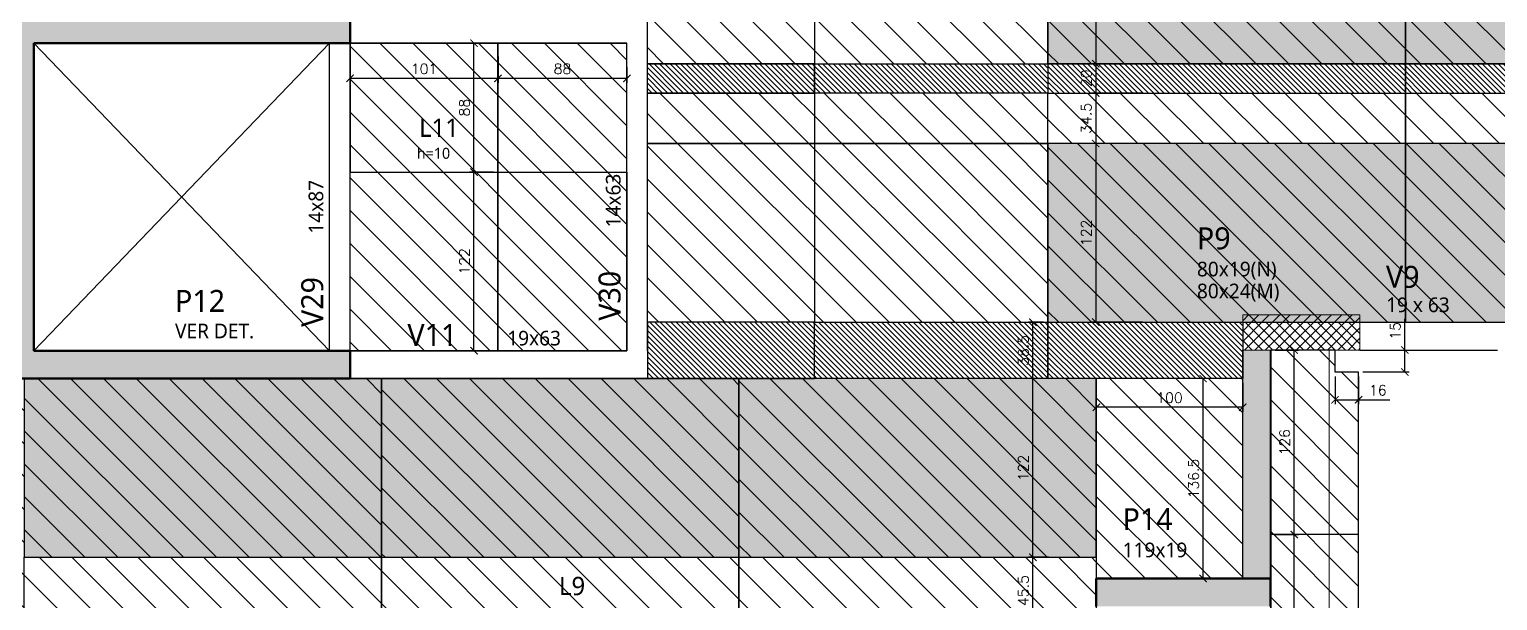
# Model space of a CAD drawing. Extents: x -32107 to -10774, y -8834 to 6017.
# Drawn here: x -29255 to -28253, y -6773 to -6383 of the extents above; entities that cross this region are included whole.
import ezdxf

# ---------------------------------------------------------------- set-up
doc = ezdxf.new("R2010")
doc.units = 0
doc.header["$PDMODE"] = 2
doc.header["$PDSIZE"] = 10
doc.layers.get('0').update_dxf_attribs({"lineweight": 13})
doc.layers.get('Defpoints').update_dxf_attribs({"lineweight": 13})
doc.layers.add('A-DETL', color=7, linetype='Continuous', lineweight=18, true_color=0x00a600)
for name, color, linetype, lineweight in [('A-DETL-GENF', 7, 'Continuous', 18), ('A-FLOR', 7, 'Continuous', 18), ('A-FLOR-IDEN', 7, 'Continuous', 9), ('A-GENM', 7, 'Continuous', 18), ('S-BEAM', 7, 'Continuous', 18), ('S-BEAM-IDEN', 7, 'Continuous', 9), ('S-COLS', 7, 'Continuous', 18), ('S-COLS-IDEN', 7, 'Continuous', 9)]:
    doc.layers.add(name, color=color, linetype=linetype, lineweight=lineweight)
for name, color, linetype in [('Cota', 4, 'Continuous'), ('Faixa Reesc', 8, 'Continuous'), ('Hachura 122x244', 253, 'Continuous'), ('Painéis', 200, 'Continuous'), ('Reaproveitamento', 251, 'Continuous')]:
    doc.layers.add(name, color=color, linetype=linetype)
doc.styles.add('Gadugi', font='gadugi.ttf', dxfattribs={"height": 15})
doc.styles.add('Gadugi_1', font='gadugi.ttf', dxfattribs={"height": 10})
doc.styles.add('Gadugi_2', font='gadugi.ttf', dxfattribs={"height": 0.2})
doc.styles.add('Gadugi_3', font='gadugi.ttf', dxfattribs={"height": 7.5})
doc.styles.add('Gadugi_4', font='gadugi.ttf', dxfattribs={"height": 7.5})
doc.styles.add('ROMANS', font='romans.shx')
doc.dimstyles.new('Cota Paínel', dxfattribs={"dimtxt": 7, "dimasz": 5, "dimexe": 3, "dimexo": 3, "dimgap": 3, "dimtad": 1, "dimdec": 1, "dimzin": 12, "dimdsep": 46, "dimtxsty": 'ROMANS', "dimblk": 'ARCHTICK', "dimcen": 0, "dimclrd": 4, "dimclre": 4, "dimclrt": 1, "dimadec": 1, "dimazin": 3, "dimtfac": 1, "dimtdec": 1, "dimtmove": 0, "dimatfit": 3, "dimldrblk": 'OBLIQUE', "dimfxl": 0, "dimtolj": 1, "dimtzin": 12, "dimarcsym": 0})
pattern_1 = [(135, (47.011, -948.851), (-11.22532, -11.22532), [])]
pattern_2 = [(135, (-273.1495, -10304.4804), (-1.79605122, -1.79605122), [])]
pattern_3 = [(135, (-273.15, -10304.48), (-11.22532, -11.22532), [])]
pattern_4 = [(135, (47.0113, -948.8514), (-1.79605122, -1.79605122), [])]
pattern_5 = [(135, (-273.15, -10480.98), (-11.22532, -11.22532), [])]

# ---------------------------------------------------------------- blocks, each defined once
blk = doc.blocks.new('PED_TAG_PILAR_R03 - PILAR VER DET_-2523782-PL K 100 - FORMA DO 6º PAVIMENTO')
at = {"layer": 'S-COLS-IDEN', "insert": (0.115, -0.625), "char_height": 0.2, "width": 1.37089, "attachment_point": 1, "style": 'Gadugi_2'}
blk.add_mtext('VER DET.', dxfattribs=at)
blk = doc.blocks.new('_ArchTick')
at = {"color": 0, "linetype": 'ByBlock', "const_width": 0.15}
blk.add_lwpolyline([(-0.5, -0.5), (0.5, 0.5)], dxfattribs=at)
blk = doc.blocks.new('*D158')
at = {"layer": 'Cota', "color": 4, "lineweight": -2, "transparency": 16777216}
for p, q in [((-28404.7, -6728.1), (-28388.6, -6728.1)), ((-28391.6, -6972.1), (-28391.6, -6728.1)), ((-28404.7, -6972.1), (-28388.6, -6972.1))]:
    blk.add_line(p, q, dxfattribs=at)
at = {"layer": 'Defpoints', "color": 0, "transparency": 16777216}
for p in [(-28407.7, -6728.1), (-28391.6, -6728.1), (-28407.7, -6972.1)]:
    blk.add_point(p, dxfattribs=at)
at = {"layer": 'Cota', "color": 4, "lineweight": -2, "transparency": 16777216, "xscale": 5, "yscale": 5, "zscale": 5}
for p, rotation in [((-28391.6, -6728.1), 90), ((-28391.6, -6972.1), 270)]:
    blk.add_blockref('_ArchTick', p, dxfattribs=dict(at, rotation=rotation))
at = {"layer": 'Cota', "color": 1, "transparency": 16777216, "insert": (-28398.1, -6850.1), "char_height": 7, "attachment_point": 5, "rotation": 90, "style": 'ROMANS'}
blk.add_mtext('\\A1;244', dxfattribs=at)
blk = doc.blocks.new('_OBLIQUE')
at = {"color": 0, "linetype": 'ByBlock', "lineweight": -2}
for p, q in [((0, 0), (-1, 0)), ((-0.5, -0.5), (0.5, 0.5))]:
    blk.add_line(p, q, dxfattribs=at)
blk = doc.blocks.new('*D159')
at = {"layer": 'Cota', "color": 4, "lineweight": -2, "transparency": 16777216}
for p, q in [((-28404.7, -6602.1), (-28388.6, -6602.1)), ((-28391.6, -6728.1), (-28391.6, -6602.1)), ((-28404.7, -6728.1), (-28388.6, -6728.1))]:
    blk.add_line(p, q, dxfattribs=at)
at = {"layer": 'Defpoints', "color": 0, "transparency": 16777216}
for p in [(-28407.7, -6602.1), (-28391.6, -6602.1), (-28407.7, -6728.1)]:
    blk.add_point(p, dxfattribs=at)
at = {"layer": 'Cota', "color": 4, "lineweight": -2, "transparency": 16777216, "xscale": 5, "yscale": 5, "zscale": 5}
for p, rotation in [((-28391.6, -6602.1), 90), ((-28391.6, -6728.1), 270)]:
    blk.add_blockref('_ArchTick', p, dxfattribs=dict(at, rotation=rotation))
at = {"layer": 'Cota', "color": 1, "transparency": 16777216, "insert": (-28398.1, -6665.1), "char_height": 7, "attachment_point": 5, "rotation": 90, "style": 'ROMANS'}
blk.add_mtext('\\A1;126', dxfattribs=at)
blk = doc.blocks.new('*D161')
at = {"layer": 'Cota', "color": 4, "lineweight": -2, "transparency": 16777216}
for p, q in [((-28316.1, -6602.1), (-28316.1, -6580.8)), ((-28344.7, -6602.1), (-28313.1, -6602.1)), ((-28316.1, -6617.1), (-28316.1, -6602.1)), ((-28344.7, -6617.1), (-28313.1, -6617.1))]:
    blk.add_line(p, q, dxfattribs=at)
at = {"layer": 'Defpoints', "color": 0, "transparency": 16777216}
for p in [(-28347.7, -6602.1), (-28316.1, -6602.1), (-28347.7, -6617.1)]:
    blk.add_point(p, dxfattribs=at)
at = {"layer": 'Cota', "color": 4, "lineweight": -2, "transparency": 16777216, "xscale": 5, "yscale": 5, "zscale": 5}
for p, rotation in [((-28316.1, -6602.1), 90), ((-28316.1, -6617.1), 270)]:
    blk.add_blockref('_ArchTick', p, dxfattribs=dict(at, rotation=rotation))
at = {"layer": 'Cota', "color": 1, "transparency": 16777216, "insert": (-28322.6, -6589), "char_height": 7, "attachment_point": 5, "rotation": 90, "style": 'ROMANS'}
blk.add_mtext('\\A1;15', dxfattribs=at)
blk = doc.blocks.new('*D162')
at = {"layer": 'Cota', "color": 4, "lineweight": -2, "transparency": 16777216}
for p, q in [((-28363.7, -6620.1), (-28363.7, -6639.1)), ((-28347.7, -6620.1), (-28347.7, -6639.1)), ((-28363.7, -6636.1), (-28347.7, -6636.1)), ((-28347.7, -6636.1), (-28326.3, -6636.1))]:
    blk.add_line(p, q, dxfattribs=at)
at = {"layer": 'Defpoints', "color": 0, "transparency": 16777216}
for p in [(-28363.7, -6617.1), (-28347.7, -6617.1), (-28347.7, -6636.1)]:
    blk.add_point(p, dxfattribs=at)
at = {"layer": 'Cota', "color": 4, "lineweight": -2, "transparency": 16777216, "xscale": 5, "yscale": 5, "zscale": 5, "rotation": 180}
blk.add_blockref('_ArchTick', (-28363.7, -6636.1), dxfattribs=at)
at = {"layer": 'Cota', "color": 4, "lineweight": -2, "transparency": 16777216, "xscale": 5, "yscale": 5, "zscale": 5}
blk.add_blockref('_ArchTick', (-28347.7, -6636.1), dxfattribs=at)
at = {"layer": 'Cota', "color": 1, "transparency": 16777216, "insert": (-28334.5, -6629.6), "char_height": 7, "attachment_point": 5, "style": 'ROMANS'}
blk.add_mtext('\\A1;16', dxfattribs=at)
blk = doc.blocks.new('*D192')
at = {"layer": 'Cota', "color": 4, "lineweight": -2, "transparency": 16777216}
for p, q in [((-28935.2, -6408.9), (-28935.2, -6419.6)), ((-28847.2, -6408.9), (-28847.2, -6419.6)), ((-28847.2, -6416.6), (-28935.2, -6416.6))]:
    blk.add_line(p, q, dxfattribs=at)
at = {"layer": 'Defpoints', "color": 0, "transparency": 16777216}
for p in [(-28935.2, -6405.9), (-28847.2, -6405.9), (-28935.2, -6416.6)]:
    blk.add_point(p, dxfattribs=at)
at = {"layer": 'Cota', "color": 4, "lineweight": -2, "transparency": 16777216, "xscale": 5, "yscale": 5, "zscale": 5, "rotation": 180}
blk.add_blockref('_ArchTick', (-28935.2, -6416.6), dxfattribs=at)
at = {"layer": 'Cota', "color": 4, "lineweight": -2, "transparency": 16777216, "xscale": 5, "yscale": 5, "zscale": 5}
blk.add_blockref('_ArchTick', (-28847.2, -6416.6), dxfattribs=at)
at = {"layer": 'Cota', "color": 1, "transparency": 16777216, "insert": (-28891.2, -6410.1), "char_height": 7, "attachment_point": 5, "style": 'ROMANS'}
blk.add_mtext('\\A1;88', dxfattribs=at)
blk = doc.blocks.new('*D193')
at = {"layer": 'Cota', "color": 4, "lineweight": -2, "transparency": 16777216}
for p, q in [((-29036.2, -6401.6), (-29036.2, -6419.6)), ((-28935.2, -6401.6), (-28935.2, -6419.6)), ((-28935.2, -6416.6), (-29036.2, -6416.6))]:
    blk.add_line(p, q, dxfattribs=at)
at = {"layer": 'Defpoints', "color": 0, "transparency": 16777216}
for p in [(-29036.2, -6398.6), (-28935.2, -6398.6), (-29036.2, -6416.6)]:
    blk.add_point(p, dxfattribs=at)
at = {"layer": 'Cota', "color": 4, "lineweight": -2, "transparency": 16777216, "xscale": 5, "yscale": 5, "zscale": 5, "rotation": 180}
blk.add_blockref('_ArchTick', (-29036.2, -6416.6), dxfattribs=at)
at = {"layer": 'Cota', "color": 4, "lineweight": -2, "transparency": 16777216, "xscale": 5, "yscale": 5, "zscale": 5}
blk.add_blockref('_ArchTick', (-28935.2, -6416.6), dxfattribs=at)
at = {"layer": 'Cota', "color": 1, "transparency": 16777216, "insert": (-28985.7, -6410.1), "char_height": 7, "attachment_point": 5, "style": 'ROMANS'}
blk.add_mtext('\\A1;101', dxfattribs=at)
blk = doc.blocks.new('*D190')
at = {"layer": 'Cota', "color": 4, "lineweight": -2, "transparency": 16777216}
for p, q in [((-28938.2, -6480.6), (-28954.6, -6480.6)), ((-28951.6, -6602.6), (-28951.6, -6480.6)), ((-28938.2, -6602.6), (-28954.6, -6602.6))]:
    blk.add_line(p, q, dxfattribs=at)
at = {"layer": 'Defpoints', "color": 0, "transparency": 16777216}
for p in [(-28951.6, -6480.6), (-28935.2, -6480.6), (-28935.2, -6602.6)]:
    blk.add_point(p, dxfattribs=at)
at = {"layer": 'Cota', "color": 4, "lineweight": -2, "transparency": 16777216, "xscale": 5, "yscale": 5, "zscale": 5}
for p, rotation in [((-28951.6, -6480.6), 90), ((-28951.6, -6602.6), 270)]:
    blk.add_blockref('_ArchTick', p, dxfattribs=dict(at, rotation=rotation))
at = {"layer": 'Cota', "color": 1, "transparency": 16777216, "insert": (-28958.1, -6541.6), "char_height": 7, "attachment_point": 5, "rotation": 90, "style": 'ROMANS'}
blk.add_mtext('\\A1;122', dxfattribs=at)
blk = doc.blocks.new('*D191')
at = {"layer": 'Cota', "color": 4, "lineweight": -2, "transparency": 16777216}
for p, q in [((-28938.2, -6392.6), (-28954.6, -6392.6)), ((-28951.6, -6480.6), (-28951.6, -6392.6)), ((-28938.2, -6480.6), (-28954.6, -6480.6))]:
    blk.add_line(p, q, dxfattribs=at)
at = {"layer": 'Defpoints', "color": 0, "transparency": 16777216}
for p in [(-28951.6, -6392.6), (-28935.2, -6392.6), (-28935.2, -6480.6)]:
    blk.add_point(p, dxfattribs=at)
at = {"layer": 'Cota', "color": 4, "lineweight": -2, "transparency": 16777216, "xscale": 5, "yscale": 5, "zscale": 5}
for p, rotation in [((-28951.6, -6392.6), 90), ((-28951.6, -6480.6), 270)]:
    blk.add_blockref('_ArchTick', p, dxfattribs=dict(at, rotation=rotation))
at = {"layer": 'Cota', "color": 1, "transparency": 16777216, "insert": (-28958.1, -6436.6), "char_height": 7, "attachment_point": 5, "rotation": 90, "style": 'ROMANS'}
blk.add_mtext('\\A1;88', dxfattribs=at)
blk = doc.blocks.new('122x244')
at = {"layer": 'Hachura 122x244'}
h = blk.add_hatch(color=256, dxfattribs=at)
h.dxf.hatch_style = 2
h.paths.add_polyline_path([(-30259.5, 9300.7), (-30015.5, 9300.7), (-30015.5, 9422.7), (-30259.5, 9422.7)])
at = {"layer": 'Painéis'}
blk.add_lwpolyline([(-30259.5, 9300.7), (-30015.5, 9300.7), (-30015.5, 9422.7), (-30259.5, 9422.7)], close=True, dxfattribs=at)
blk = doc.blocks.new('*D217')
at = {"layer": 'Cota', "color": 4, "lineweight": -2, "transparency": 16777216}
for p, q in [((-28495.2, -6284.6), (-28530.1, -6284.6)), ((-28527.1, -6284.6), (-28527.1, -6406.6)), ((-28495.2, -6406.6), (-28530.1, -6406.6))]:
    blk.add_line(p, q, dxfattribs=at)
at = {"layer": 'Defpoints', "color": 0, "transparency": 16777216}
for p in [(-28492.2, -6284.6), (-28527.1, -6406.6), (-28492.2, -6406.6)]:
    blk.add_point(p, dxfattribs=at)
at = {"layer": 'Cota', "color": 4, "lineweight": -2, "transparency": 16777216, "xscale": 5, "yscale": 5, "zscale": 5}
for p, rotation in [((-28527.1, -6284.6), 90), ((-28527.1, -6406.6), 270)]:
    blk.add_blockref('_ArchTick', p, dxfattribs=dict(at, rotation=rotation))
at = {"layer": 'Cota', "color": 1, "transparency": 16777216, "insert": (-28533.6, -6345.6), "char_height": 7, "attachment_point": 5, "rotation": 90, "style": 'ROMANS'}
blk.add_mtext('\\A1;122', dxfattribs=at)
blk = doc.blocks.new('*D229')
at = {"layer": 'A-GENM', "color": 4, "lineweight": -2, "transparency": 16777216}
for p, q in [((-28495.2, -6426.6), (-28530.1, -6426.6)), ((-28527.1, -6426.6), (-28527.1, -6461.1)), ((-28495.2, -6461.1), (-28530.1, -6461.1))]:
    blk.add_line(p, q, dxfattribs=at)
at = {"layer": 'Defpoints', "color": 0, "transparency": 16777216}
for p in [(-28492.2, -6426.6), (-28527.1, -6461.1), (-28492.2, -6461.1)]:
    blk.add_point(p, dxfattribs=at)
at = {"layer": 'A-GENM', "color": 4, "lineweight": -2, "transparency": 16777216, "xscale": 5, "yscale": 5, "zscale": 5}
for p, rotation in [((-28527.1, -6426.6), 90), ((-28527.1, -6461.1), 270)]:
    blk.add_blockref('_ArchTick', p, dxfattribs=dict(at, rotation=rotation))
at = {"layer": 'A-GENM', "color": 1, "transparency": 16777216, "insert": (-28533.6, -6443.9), "char_height": 7, "attachment_point": 5, "rotation": 90, "style": 'ROMANS'}
blk.add_mtext('\\A1;34.5', dxfattribs=at)
blk = doc.blocks.new('*D218')
at = {"layer": 'A-GENM', "color": 4, "lineweight": -2, "transparency": 16777216}
for p, q in [((-28495.2, -6406.6), (-28530.1, -6406.6)), ((-28527.1, -6406.6), (-28527.1, -6426.6)), ((-28495.2, -6426.6), (-28530.1, -6426.6))]:
    blk.add_line(p, q, dxfattribs=at)
at = {"layer": 'Defpoints', "color": 0, "transparency": 16777216}
for p in [(-28492.2, -6406.6), (-28527.1, -6426.6), (-28492.2, -6426.6)]:
    blk.add_point(p, dxfattribs=at)
at = {"layer": 'A-GENM', "color": 4, "lineweight": -2, "transparency": 16777216, "xscale": 5, "yscale": 5, "zscale": 5}
for p, rotation in [((-28527.1, -6406.6), 90), ((-28527.1, -6426.6), 270)]:
    blk.add_blockref('_ArchTick', p, dxfattribs=dict(at, rotation=rotation))
at = {"layer": 'A-GENM', "color": 1, "transparency": 16777216, "insert": (-28533.6, -6416.6), "char_height": 7, "attachment_point": 5, "rotation": 90, "style": 'ROMANS'}
blk.add_mtext('\\A1;20', dxfattribs=at)
blk = doc.blocks.new('*D220')
at = {"layer": 'Cota', "color": 4, "lineweight": -2, "transparency": 16777216}
for p, q in [((-28495.2, -6461.1), (-28530.1, -6461.1)), ((-28527.1, -6461.1), (-28527.1, -6583.1)), ((-28495.2, -6583.1), (-28530.1, -6583.1))]:
    blk.add_line(p, q, dxfattribs=at)
at = {"layer": 'Defpoints', "color": 0, "transparency": 16777216}
for p in [(-28492.2, -6461.1), (-28527.1, -6583.1), (-28492.2, -6583.1)]:
    blk.add_point(p, dxfattribs=at)
at = {"layer": 'Cota', "color": 4, "lineweight": -2, "transparency": 16777216, "xscale": 5, "yscale": 5, "zscale": 5}
for p, rotation in [((-28527.1, -6461.1), 90), ((-28527.1, -6583.1), 270)]:
    blk.add_blockref('_ArchTick', p, dxfattribs=dict(at, rotation=rotation))
at = {"layer": 'Cota', "color": 1, "transparency": 16777216, "insert": (-28533.6, -6522.1), "char_height": 7, "attachment_point": 5, "rotation": 90, "style": 'ROMANS'}
blk.add_mtext('\\A1;122', dxfattribs=at)
blk = doc.blocks.new('*D207')
at = {"layer": 'Cota', "color": 4, "lineweight": -2, "transparency": 16777216}
for p, q in [((-28559.2, -6743.6), (-28573, -6743.6)), ((-28570, -6789.1), (-28570, -6743.6)), ((-28559.2, -6789.1), (-28573, -6789.1))]:
    blk.add_line(p, q, dxfattribs=at)
at = {"layer": 'Defpoints', "color": 0, "transparency": 16777216}
for p in [(-28570, -6743.6), (-28556.2, -6743.6), (-28556.2, -6789.1)]:
    blk.add_point(p, dxfattribs=at)
at = {"layer": 'Cota', "color": 4, "lineweight": -2, "transparency": 16777216, "xscale": 5, "yscale": 5, "zscale": 5}
for p, rotation in [((-28570, -6743.6), 90), ((-28570, -6789.1), 270)]:
    blk.add_blockref('_ArchTick', p, dxfattribs=dict(at, rotation=rotation))
at = {"layer": 'Cota', "color": 1, "transparency": 16777216, "insert": (-28576.5, -6766.4), "char_height": 7, "attachment_point": 5, "rotation": 90, "style": 'ROMANS'}
blk.add_mtext('\\A1;45.5', dxfattribs=at)
blk = doc.blocks.new('*D208')
at = {"layer": 'Cota', "color": 4, "lineweight": -2, "transparency": 16777216}
for p, q in [((-28562.7, -6621.6), (-28573, -6621.6)), ((-28570, -6743.6), (-28570, -6621.6)), ((-28559.2, -6743.6), (-28573, -6743.6))]:
    blk.add_line(p, q, dxfattribs=at)
at = {"layer": 'Defpoints', "color": 0, "transparency": 16777216}
for p in [(-28570, -6621.6), (-28559.7, -6621.6), (-28556.2, -6743.6)]:
    blk.add_point(p, dxfattribs=at)
at = {"layer": 'Cota', "color": 4, "lineweight": -2, "transparency": 16777216, "xscale": 5, "yscale": 5, "zscale": 5}
for p, rotation in [((-28570, -6621.6), 90), ((-28570, -6743.6), 270)]:
    blk.add_blockref('_ArchTick', p, dxfattribs=dict(at, rotation=rotation))
at = {"layer": 'Cota', "color": 1, "transparency": 16777216, "insert": (-28576.5, -6682.6), "char_height": 7, "attachment_point": 5, "rotation": 90, "style": 'ROMANS'}
blk.add_mtext('\\A1;122', dxfattribs=at)
blk = doc.blocks.new('*D209')
at = {"layer": 'Cota', "color": 4, "lineweight": -2, "transparency": 16777216}
for p, q in [((-28562.7, -6583.1), (-28573, -6583.1)), ((-28570, -6621.6), (-28570, -6583.1)), ((-28562.7, -6621.6), (-28573, -6621.6))]:
    blk.add_line(p, q, dxfattribs=at)
at = {"layer": 'Defpoints', "color": 0, "transparency": 16777216}
for p in [(-28570, -6583.1), (-28559.7, -6583.1), (-28559.7, -6621.6)]:
    blk.add_point(p, dxfattribs=at)
at = {"layer": 'Cota', "color": 4, "lineweight": -2, "transparency": 16777216, "xscale": 5, "yscale": 5, "zscale": 5}
for p, rotation in [((-28570, -6583.1), 90), ((-28570, -6621.6), 270)]:
    blk.add_blockref('_ArchTick', p, dxfattribs=dict(at, rotation=rotation))
at = {"layer": 'Cota', "color": 1, "transparency": 16777216, "insert": (-28576.5, -6602.4), "char_height": 7, "attachment_point": 5, "rotation": 90, "style": 'ROMANS'}
blk.add_mtext('\\A1;38.5', dxfattribs=at)
blk = doc.blocks.new('*D241')
at = {"layer": 'Cota', "color": 4, "lineweight": -2, "transparency": 16777216}
for p, q in [((-28526.7, -6624.6), (-28526.7, -6644.2)), ((-28426.7, -6624.6), (-28426.7, -6644.2)), ((-28426.7, -6641.2), (-28526.7, -6641.2))]:
    blk.add_line(p, q, dxfattribs=at)
at = {"layer": 'Defpoints', "color": 0, "transparency": 16777216}
for p in [(-28526.7, -6621.6), (-28426.7, -6621.6), (-28526.7, -6641.2)]:
    blk.add_point(p, dxfattribs=at)
at = {"layer": 'Cota', "color": 4, "lineweight": -2, "transparency": 16777216, "xscale": 5, "yscale": 5, "zscale": 5, "rotation": 180}
blk.add_blockref('_ArchTick', (-28526.7, -6641.2), dxfattribs=at)
at = {"layer": 'Cota', "color": 4, "lineweight": -2, "transparency": 16777216, "xscale": 5, "yscale": 5, "zscale": 5}
blk.add_blockref('_ArchTick', (-28426.7, -6641.2), dxfattribs=at)
at = {"layer": 'Cota', "color": 1, "transparency": 16777216, "insert": (-28476.7, -6634.7), "char_height": 7, "attachment_point": 5, "style": 'ROMANS'}
blk.add_mtext('\\A1;100', dxfattribs=at)
blk = doc.blocks.new('*D242')
at = {"layer": 'Cota', "color": 4, "lineweight": -2, "transparency": 16777216}
for p, q in [((-28442.1, -6621.6), (-28456.8, -6621.6)), ((-28453.8, -6758.1), (-28453.8, -6621.6)), ((-28442.1, -6758.1), (-28456.8, -6758.1))]:
    blk.add_line(p, q, dxfattribs=at)
at = {"layer": 'Defpoints', "color": 0, "transparency": 16777216}
for p in [(-28453.8, -6621.6), (-28439.1, -6621.6), (-28439.1, -6758.1)]:
    blk.add_point(p, dxfattribs=at)
at = {"layer": 'Cota', "color": 4, "lineweight": -2, "transparency": 16777216, "xscale": 5, "yscale": 5, "zscale": 5}
for p, rotation in [((-28453.8, -6621.6), 90), ((-28453.8, -6758.1), 270)]:
    blk.add_blockref('_ArchTick', p, dxfattribs=dict(at, rotation=rotation))
at = {"layer": 'Cota', "color": 1, "transparency": 16777216, "insert": (-28460.3, -6689.9), "char_height": 7, "attachment_point": 5, "rotation": 90, "style": 'ROMANS'}
blk.add_mtext('\\A1;136.5', dxfattribs=at)

msp = doc.modelspace()

# ---------------------------------------------------------------- hatches: boundary and pattern name
at = {"layer": 'A-DETL-GENF', "true_color": 0x808080}
h = msp.add_hatch(dxfattribs=at)
h.set_pattern_fill('FP_2', color=8, style=0, pattern_type=2)
h.set_pattern_definition([(45, (-29547.208, -6387.3903), (-3.535534, 3.535534), [])])
h.paths.add_polyline_path([(-28346.71, -6583.14), (-28346.71, -6578.14), (-28426.71, -6578.14), (-28426.71, -6583.14)], flags=0)
at = {"layer": 'A-DETL-GENF', "true_color": 0x0000ff}
h = msp.add_hatch(dxfattribs=at)
h.set_pattern_fill('FP_1', color=5, style=0, pattern_type=2)
h.set_pattern_definition([(45, (-29547.208, -6387.3903), (-3.535534, 3.535534), []), (135, (-29547.208, -6387.3903), (-3.535534, -3.535534), [])])
h.paths.add_polyline_path([(-28346.71, -6602.14), (-28346.71, -6583.14), (-28426.71, -6583.14), (-28426.71, -6602.14)], flags=0)
at = {"layer": 'Faixa Reesc'}
h = msp.add_hatch(dxfattribs=at)
h.set_pattern_fill('ANSI31', color=256, scale=0.8, angle=90)
h.set_pattern_definition(pattern_4)
h.paths.add_polyline_path([(-28833.21, -6116.64), (-28719.21, -6116.64), (-28719.21, -6139.64), (-28833.21, -6139.64)])
h.paths.add_polyline_path([(-28833.21, -6261.64), (-28719.21, -6261.64), (-28719.21, -6284.64), (-28833.21, -6284.64)])
h.paths.add_polyline_path([(-28833.21, -6406.64), (-28719.21, -6406.64), (-28719.21, -6426.64), (-28833.21, -6426.64)])
h.paths.add_polyline_path([(-28719.21, -6406.64), (-28559.71, -6406.64), (-28559.71, -6426.64), (-28719.21, -6426.64)])
h = msp.add_hatch(dxfattribs=at)
h.set_pattern_fill('ANSI31', color=256, scale=0.8, angle=90)
h.set_pattern_definition(pattern_2)
h.paths.add_polyline_path([(-28559.71, -6426.64), (-28315.71, -6426.64), (-28315.71, -6406.64), (-28559.71, -6406.64)])
h = msp.add_hatch(dxfattribs=at)
h.set_pattern_fill('ANSI31', color=256, scale=0.8, angle=90)
h.set_pattern_definition(pattern_2)
h.paths.add_polyline_path([(-28315.71, -6426.64), (-28071.71, -6426.64), (-28071.71, -6406.64), (-28315.71, -6406.64)])
h = msp.add_hatch(dxfattribs=at)
h.set_pattern_fill('ANSI31', color=256, scale=0.8, angle=90)
h.set_pattern_definition(pattern_4)
h.paths.add_polyline_path([(-28833.21, -6583.14), (-28833.21, -6621.64), (-28719.21, -6621.64), (-28719.21, -6583.14)])
h = msp.add_hatch(dxfattribs=at)
h.set_pattern_fill('ANSI31', color=256, scale=0.8, angle=90)
h.set_pattern_definition([(135, (-29.1495, -10276.5464), (-1.79605122, -1.79605122), [])])
h.paths.add_polyline_path([(-28719.21, -6583.14), (-28559.71, -6583.14), (-28559.71, -6621.64), (-28719.21, -6621.64)])
h = msp.add_hatch(dxfattribs=at)
h.set_pattern_fill('ANSI31', color=256, scale=0.8, angle=90)
h.set_pattern_definition([(135, (-162.1495, -10276.5464), (-1.79605122, -1.79605122), [])])
h.paths.add_polyline_path([(-28559.71, -6583.14), (-28426.71, -6583.14), (-28426.71, -6621.64), (-28559.71, -6621.64)])
at = {"layer": 'Reaproveitamento'}
h = msp.add_hatch(dxfattribs=at)
h.set_pattern_fill('ANSI31', color=256, scale=5, angle=90)
h.set_pattern_definition(pattern_1)
h.paths.add_polyline_path([(-28315.71, -5997.14), (-28071.71, -5997.14), (-28071.71, -6083.25), (-28095.94, -6083.25), (-28095.94, -6097.25), (-28071.71, -6097.25), (-28071.71, -6116.64), (-28315.71, -6116.64)])
h.paths.add_polyline_path([(-28559.71, -5997.14), (-28315.71, -5997.14), (-28315.71, -6116.64), (-28559.71, -6116.64)])
h.paths.add_polyline_path([(-28719.21, -5997.14), (-28559.71, -5997.14), (-28559.71, -6116.64), (-28719.21, -6116.64)])
h.paths.add_polyline_path([(-28833.21, -5997.14), (-28754.79, -5997.14), (-28754.79, -6040.4), (-28742.79, -6040.4), (-28742.79, -5997.14), (-28719.21, -5997.14), (-28719.21, -6116.64), (-28833.21, -6116.64)])
h.paths.add_polyline_path([(-28719.21, -6139.64), (-28559.71, -6139.64), (-28559.71, -6261.64), (-28719.21, -6261.64)])
h.paths.add_polyline_path([(-28833.21, -6139.64), (-28719.21, -6139.64), (-28719.21, -6261.64), (-28833.21, -6261.64)])
h.paths.add_polyline_path([(-28719.21, -6284.64), (-28559.71, -6284.64), (-28559.71, -6406.64), (-28719.21, -6406.64)])
h.paths.add_polyline_path([(-28833.21, -6284.64), (-28719.21, -6284.64), (-28719.21, -6406.64), (-28833.21, -6406.64)])
h.paths.add_polyline_path([(-28833.21, -6426.64), (-28719.21, -6426.64), (-28719.21, -6461.14), (-28833.21, -6461.14)])
h.paths.add_polyline_path([(-28719.21, -6461.14), (-28559.71, -6461.14), (-28559.71, -6583.14), (-28719.21, -6583.14)])
h.paths.add_polyline_path([(-28833.21, -6461.14), (-28719.21, -6461.14), (-28719.21, -6583.14), (-28833.21, -6583.14)])
h.paths.add_polyline_path([(-28559.71, -6426.64), (-28315.71, -6426.64), (-28315.71, -6461.14), (-28559.71, -6461.14)])
h.paths.add_polyline_path([(-28315.71, -6426.64), (-28071.71, -6426.64), (-28071.71, -6461.14), (-28315.71, -6461.14)])
h.paths.add_polyline_path([(-28182.79, -6102.06), (-28204.62, -6102.06), (-28204.62, -6091.56), (-28182.79, -6091.56)], flags=24)
h.paths.add_polyline_path([(-28541.88, -6072.14), (-28541.88, -6041.64), (-28531.38, -6041.64), (-28531.38, -6072.14)], flags=24)
h.paths.add_polyline_path([(-28426.79, -6102.06), (-28448.62, -6102.06), (-28448.62, -6091.56), (-28426.79, -6091.56)], flags=24)
h.paths.add_polyline_path([(-28624.21, -6102.06), (-28654.71, -6102.06), (-28654.71, -6091.56), (-28624.21, -6091.56)], flags=24)
h.paths.add_polyline_path([(-28765.79, -6102.06), (-28786.62, -6102.06), (-28786.62, -6091.56), (-28765.79, -6091.56)], flags=24)
h.paths.add_polyline_path([(-28525.81, -6456.31), (-28525.81, -6431.47), (-28515.31, -6431.47), (-28515.31, -6456.31)], flags=24)
h = msp.add_hatch(dxfattribs=at)
h.set_pattern_fill('ANSI31', color=256, scale=5, angle=90)
h.set_pattern_definition(pattern_3)
h.paths.add_polyline_path([(-28559.71, -6406.64), (-28315.71, -6406.64), (-28315.71, -6284.64), (-28559.71, -6284.64)])
h = msp.add_hatch(dxfattribs=at)
h.set_pattern_fill('ANSI31', color=256, scale=5, angle=90)
h.set_pattern_definition(pattern_3)
h.paths.add_polyline_path([(-28315.71, -6406.64), (-28071.71, -6406.64), (-28071.71, -6284.64), (-28315.71, -6284.64)])
h = msp.add_hatch(dxfattribs=at)
h.set_pattern_fill('ANSI31', color=256, scale=5, angle=90)
h.set_pattern_definition(pattern_1)
h.paths.add_polyline_path([(-29036.21, -6392.64), (-28935.21, -6392.64), (-28935.21, -6480.64), (-29036.21, -6480.64)])
h.paths.add_polyline_path([(-29036.21, -6480.64), (-28935.21, -6480.64), (-28935.21, -6602.64), (-29036.21, -6602.64)])
h.paths.add_polyline_path([(-28935.21, -6480.64), (-28847.21, -6480.64), (-28847.21, -6602.64), (-28935.21, -6602.64)])
h.paths.add_polyline_path([(-28935.21, -6392.64), (-28847.21, -6392.64), (-28847.21, -6480.64), (-28935.21, -6480.64)])
h.paths.add_polyline_path([(-28976.46, -6415.35), (-28994.96, -6415.35), (-28994.96, -6404.85), (-28976.46, -6404.85)], flags=24)
h.paths.add_polyline_path([(-28950.36, -6444.06), (-28950.36, -6429.22), (-28939.86, -6429.22), (-28939.86, -6444.06)], flags=24)
h.paths.add_polyline_path([(-28958.96, -6466.25), (-28992.86, -6466.25), (-28992.86, -6436.26), (-28958.96, -6436.26)], flags=24)
h.paths.add_polyline_path([(-28963.46, -6477.74), (-28992.15, -6477.74), (-28992.15, -6459.74), (-28963.46, -6459.74)], flags=24)
h.paths.add_polyline_path([(-28950.36, -6551.89), (-28950.36, -6531.39), (-28939.86, -6531.39), (-28939.86, -6551.89)], flags=24)
h.paths.add_polyline_path([(-28965.08, -6604.41), (-29007.43, -6604.41), (-29007.43, -6580.41), (-28965.08, -6580.41)], flags=9)
h.paths.add_polyline_path([(-28875.86, -6583.29), (-28875.86, -6539.39), (-28839.87, -6539.39), (-28839.87, -6583.29)], flags=9)
h.paths.add_polyline_path([(-28889.51, -6607.42), (-28933.41, -6607.42), (-28933.41, -6571.42), (-28889.51, -6571.42)], flags=9)
h.paths.add_polyline_path([(-28883.79, -6415.35), (-28898.62, -6415.35), (-28898.62, -6404.85), (-28883.79, -6404.85)], flags=24)
h.paths.add_polyline_path([(-28871.84, -6467.6), (-28871.84, -6425.25), (-28847.85, -6425.25), (-28847.85, -6467.6)], flags=24)
h = msp.add_hatch(dxfattribs=at)
h.set_pattern_fill('ANSI31', color=256, scale=5, angle=90)
h.set_pattern_definition(pattern_1)
h.paths.add_polyline_path([(-28719.21, -6426.64), (-28719.21, -6461.14), (-28559.71, -6461.14), (-28559.71, -6426.64)])
h = msp.add_hatch(dxfattribs=at)
h.set_pattern_fill('ANSI31', color=256, scale=5, angle=90)
h.set_pattern_definition(pattern_5)
h.paths.add_polyline_path([(-28559.71, -6583.14), (-28315.71, -6583.14), (-28315.71, -6461.14), (-28559.71, -6461.14)])
h = msp.add_hatch(dxfattribs=at)
h.set_pattern_fill('ANSI31', color=256, scale=5, angle=90)
h.set_pattern_definition(pattern_5)
h.paths.add_polyline_path([(-28315.71, -6583.14), (-28071.71, -6583.14), (-28071.71, -6461.14), (-28315.71, -6461.14)])
h = msp.add_hatch(dxfattribs=at)
h.set_pattern_fill('ANSI31', color=256, scale=5, angle=90)
h.set_pattern_definition(pattern_1)
h.paths.add_polyline_path([(-28770.71, -6743.64), (-28526.71, -6743.64), (-28526.71, -6758.14), (-28526.71, -6789.14), (-28770.71, -6789.14)])
h.paths.add_polyline_path([(-29014.71, -6743.64), (-28770.71, -6743.64), (-28770.71, -6789.14), (-29014.71, -6789.14)])
h.paths.add_polyline_path([(-29258.71, -6743.64), (-29014.71, -6743.64), (-29014.71, -6789.14), (-29258.71, -6789.14)])
h.paths.add_polyline_path([(-29293.71, -6743.64), (-29258.71, -6743.64), (-29258.71, -6789.14), (-29258.71, -6931.14), (-29293.71, -6931.14)])
h.paths.add_polyline_path([(-29293.71, -6621.64), (-29293.71, -6601.64), (-29271.21, -6601.64), (-29271.21, -6621.64), (-29258.71, -6621.64), (-29258.71, -6743.64), (-29293.71, -6743.64)])
h.paths.add_polyline_path([(-29537.71, -6743.64), (-29293.71, -6743.64), (-29293.71, -6789.14), (-29537.71, -6789.14)])
h.paths.add_polyline_path([(-29293.71, -6931.14), (-29258.71, -6931.14), (-29258.71, -7073.14), (-29293.71, -7073.14)])
h.paths.add_polyline_path([(-28873.47, -6779.55), (-28897.74, -6779.55), (-28897.74, -6749.55), (-28873.47, -6749.55)], flags=24)
h.paths.add_polyline_path([(-28873.07, -6789.79), (-28901.76, -6789.79), (-28901.76, -6771.8), (-28873.07, -6771.8)], flags=9)
h = msp.add_hatch(dxfattribs=at)
h.set_pattern_fill('ANSI31', color=256, scale=5, angle=90)
h.set_pattern_definition([(135, (-1157.109, -10583.046), (-11.22532, -11.22532), [])])
h.paths.add_polyline_path([(-28347.67, -6617.14), (-28363.71, -6617.14), (-28363.71, -6602.14), (-28407.67, -6602.14), (-28407.67, -7527.14), (-28347.67, -7527.14)])
h = msp.add_hatch(dxfattribs=at)
h.set_pattern_fill('ANSI31', color=256, scale=5, angle=90)
h.set_pattern_definition([(135, (-30.991, -10336.237), (-11.22532, -11.22532), [])])
h.paths.add_polyline_path([(-29258.71, -6743.64), (-29014.71, -6743.64), (-29014.71, -6621.64), (-29258.71, -6621.64)])
h = msp.add_hatch(dxfattribs=at)
h.set_pattern_fill('ANSI31', color=256, scale=5, angle=90)
h.set_pattern_definition([(135, (-274.991, -10336.237), (-11.22532, -11.22532), [])])
h.paths.add_polyline_path([(-29014.71, -6743.64), (-28770.71, -6743.64), (-28770.71, -6621.64), (-29014.71, -6621.64)])
h = msp.add_hatch(dxfattribs=at)
h.set_pattern_fill('ANSI31', color=256, scale=5, angle=90)
h.set_pattern_definition([(135, (-518.991, -10336.237), (-11.22532, -11.22532), [])])
h.paths.add_polyline_path([(-28770.71, -6743.64), (-28526.71, -6743.64), (-28526.71, -6621.64), (-28770.71, -6621.64)])
h = msp.add_hatch(dxfattribs=at)
h.set_pattern_fill('ANSI31', color=256, scale=5, angle=90)
h.set_pattern_definition(pattern_1)
h.paths.add_polyline_path([(-28526.71, -6621.64), (-28426.71, -6621.64), (-28426.71, -6758.14), (-28526.71, -6758.14)])
h.paths.add_polyline_path([(-28466.46, -6639.98), (-28486.96, -6639.98), (-28486.96, -6629.48), (-28466.46, -6629.48)], flags=24)
h.paths.add_polyline_path([(-28452.54, -6705.14), (-28452.54, -6674.64), (-28442.04, -6674.64), (-28442.04, -6705.14)], flags=24)
h.paths.add_polyline_path([(-28470.07, -6758.25), (-28520.12, -6758.25), (-28520.12, -6734.26), (-28470.07, -6734.26)], flags=9)
h.paths.add_polyline_path([(-28468.44, -6742.81), (-28511.04, -6742.81), (-28511.04, -6706.81), (-28468.44, -6706.81)], flags=24)
at = {"layer": 'S-BEAM', "true_color": 0xccffcc}
msp.add_hatch(color=254, dxfattribs=at).paths.add_polyline_path([(-28407.71, -6758.14), (-28407.71, -6602.14), (-28426.71, -6602.14), (-28426.71, -6758.14)], flags=0)
at = {"layer": 'S-COLS', "true_color": 0x808080}
for points in [[(-29036.21, -6621.64), (-29036.21, -6602.64), (-29252.21, -6602.64), (-29252.21, -6392.64), (-29036.21, -6392.64), (-29036.21, -6373.64), (-29271.21, -6373.64), (-29271.21, -6621.64), (-29112.84, -6621.64)], [(-28407.71, -6777.14), (-28407.71, -6758.14), (-28526.71, -6758.14), (-28526.71, -6777.14)]]:
    msp.add_hatch(color=8, dxfattribs=at).paths.add_polyline_path(points, flags=0)

# ---------------------------------------------------------------- linework, layer by layer
at = {"lineweight": 18}
for p, q in [((-29050.21, -6392.64), (-29252.21, -6602.64)), ((-29252.21, -6392.64), (-29050.21, -6602.64))]:
    msp.add_line(p, q, dxfattribs=at)
at = {"layer": 'A-DETL', "linetype": 'Continuous'}
for p, q in [((-28346.71, -6578.14), (-28426.71, -6578.14)), ((-28426.71, -6578.14), (-28426.71, -6583.14)), ((-28426.71, -6583.14), (-28426.71, -6602.14)), ((-28426.71, -6583.14), (-28346.71, -6583.14)), ((-28346.71, -6583.14), (-28346.71, -6578.14)), ((-28346.71, -6602.14), (-28346.71, -6583.14)), ((-28426.71, -6602.14), (-28346.71, -6602.14))]:
    msp.add_line(p, q, dxfattribs=at)
at = {"layer": 'A-DETL'}
msp.add_line((-28407.71, -6602.14), (-28407.71, -7467.14), dxfattribs=at)
at = {"layer": 'A-FLOR'}
msp.add_line((-28367.71, -6602.14), (-28367.71, -7507.14), dxfattribs=at)
at = {"layer": 'Painéis'}
for p, q in [((-28347.67, -7527.14), (-28347.67, -6617.14)), ((-28347.67, -6728.14), (-28407.67, -6728.14))]:
    msp.add_line(p, q, dxfattribs=at)
for points in [[(-28719.21, -6406.64), (-28833.21, -6406.64), (-28833.21, -6284.64), (-28719.21, -6284.64)], [(-28559.71, -6284.64), (-28719.21, -6284.64), (-28719.21, -6406.64), (-28559.71, -6406.64)], [(-29036.21, -6480.64), (-28935.21, -6480.64), (-28935.21, -6392.64), (-29036.21, -6392.64)], [(-28935.21, -6480.64), (-28847.21, -6480.64), (-28847.21, -6392.64), (-28935.21, -6392.64)], [(-28719.21, -6426.64), (-28833.21, -6426.64), (-28833.21, -6406.64), (-28719.21, -6406.64)], [(-28719.21, -6406.64), (-28559.71, -6406.64), (-28559.71, -6426.64), (-28719.21, -6426.64)], [(-28315.71, -6406.64), (-28559.71, -6406.64), (-28559.71, -6426.64), (-28315.71, -6426.64)], [(-28071.71, -6406.64), (-28315.71, -6406.64), (-28315.71, -6426.64), (-28071.71, -6426.64)], [(-28719.21, -6461.14), (-28833.21, -6461.14), (-28833.21, -6426.64), (-28719.21, -6426.64)], [(-28559.71, -6426.64), (-28719.21, -6426.64), (-28719.21, -6461.14), (-28559.71, -6461.14)], [(-28559.71, -6426.64), (-28315.71, -6426.64), (-28315.71, -6461.14), (-28559.71, -6461.14)], [(-28315.71, -6426.64), (-28071.71, -6426.64), (-28071.71, -6461.14), (-28315.71, -6461.14)], [(-28719.21, -6583.14), (-28833.21, -6583.14), (-28833.21, -6461.14), (-28719.21, -6461.14)], [(-28559.71, -6461.14), (-28719.21, -6461.14), (-28719.21, -6583.14), (-28559.71, -6583.14)], [(-29036.21, -6480.64), (-28935.21, -6480.64), (-28935.21, -6602.64), (-29036.21, -6602.64)], [(-28935.21, -6480.64), (-28847.21, -6480.64), (-28847.21, -6602.64), (-28935.21, -6602.64)], [(-28833.21, -6621.64), (-28719.21, -6621.64), (-28719.21, -6583.14), (-28833.21, -6583.14)], [(-28559.71, -6621.64), (-28719.21, -6621.64), (-28719.21, -6583.14), (-28559.71, -6583.14)], [(-28426.71, -6621.64), (-28559.71, -6621.64), (-28559.71, -6583.14), (-28426.71, -6583.14)], [(-28526.71, -6758.14), (-28426.71, -6758.14), (-28426.71, -6621.64), (-28526.71, -6621.64)], [(-29014.71, -6789.14), (-29258.71, -6789.14), (-29258.71, -6743.64), (-29014.71, -6743.64)], [(-28770.71, -6789.14), (-29014.71, -6789.14), (-29014.71, -6743.64), (-28770.71, -6743.64)], [(-28526.71, -6789.14), (-28770.71, -6789.14), (-28770.71, -6743.64), (-28526.71, -6743.64)]]:
    msp.add_lwpolyline(points, close=True, dxfattribs=at)
msp.add_lwpolyline([(-28363.71, -6617.14), (-28363.71, -6602.14), (-28407.67, -6602.14), (-28407.67, -7527.14), (-28347.67, -7527.14), (-28347.67, -6617.14), (-28363.71, -6617.14)], dxfattribs=at)
at = {"layer": 'S-BEAM', "lineweight": 25}
for p, q in [((-28833.21, -6602.64), (-28833.21, -5997.14)), ((-29050.21, -6602.64), (-29050.21, -6392.64)), ((-29036.21, -6392.64), (-28847.21, -6392.64)), ((-29036.21, -6602.64), (-29036.21, -6392.64)), ((-28847.21, -6602.64), (-28847.21, -6392.64)), ((-28346.71, -6583.14), (-28252.71, -6583.14)), ((-29036.21, -6602.64), (-28847.21, -6602.64)), ((-28833.21, -6602.64), (-28833.21, -6621.64)), ((-28426.71, -6758.14), (-28426.71, -6602.14)), ((-28407.71, -6758.14), (-28407.71, -6602.14)), ((-28346.71, -6602.14), (-28252.71, -6602.14)), ((-29036.21, -6621.64), (-28833.21, -6621.64))]:
    msp.add_line(p, q, dxfattribs=at)
at = {"layer": 'S-COLS', "lineweight": 50}
for p, q in [((-29036.21, -6373.64), (-29036.21, -6392.64)), ((-29036.21, -6392.64), (-29252.21, -6392.64)), ((-29252.21, -6392.64), (-29252.21, -6602.64)), ((-29252.21, -6602.64), (-29036.21, -6602.64)), ((-29036.21, -6602.64), (-29036.21, -6621.64)), ((-29036.21, -6621.64), (-29271.21, -6621.64)), ((-28526.71, -6777.14), (-28526.71, -6758.14)), ((-28526.71, -6758.14), (-28407.71, -6758.14)), ((-28407.71, -6758.14), (-28407.71, -6777.14))]:
    msp.add_line(p, q, dxfattribs=at)

# ---------------------------------------------------------------- block references
at = {"layer": 'Reaproveitamento', "rotation": 180}
for p in [(-58575.2, 3016.06), (-58331.2, 3016.06), (-58575.2, 2839.56), (-58331.2, 2839.56)]:
    msp.add_blockref('122x244', p, dxfattribs=at)
at = {"layer": 'Reaproveitamento'}
for p in [(1000.79, -16044.34), (1244.79, -16044.34), (1488.79, -16044.34)]:
    msp.add_blockref('122x244', p, dxfattribs=at)
at = {"layer": 'S-COLS-IDEN', "xscale": 49.99999999999998, "yscale": 49.99999999999998, "zscale": 49.99999999999998}
msp.add_blockref('PED_TAG_PILAR_R03 - PILAR VER DET_-2523782-PL K 100 - FORMA DO 6º PAVIMENTO', (-29161.45, -6552.85), dxfattribs=at)

# ---------------------------------------------------------------- texts
at = {"layer": 'A-FLOR-IDEN', "attachment_point": 1}
for s, insert, char_height, width, style in [('L11', (-28989.11, -6444.06), 12.5, 33.27, 'Gadugi_4'), ('h=10', (-28990.67, -6464.02), 7.5, 29.6624, 'Gadugi_3'), ('L9', (-28893.55, -6756.99), 12.5, 21.6456, 'Gadugi_4')]:
    msp.add_mtext(s, dxfattribs=dict(at, insert=insert, char_height=char_height, width=width, style=style))
at = {"layer": 'S-BEAM-IDEN', "attachment_point": 1, "rotation": 90}
for s, insert, char_height, width, style in [('14x63', (-28861.53, -6518.37), 10, 44.8945, 'Gadugi_1'), ('14x87', (-29064.53, -6522.63), 10, 44.8945, 'Gadugi_1'), ('V29', (-29069.56, -6586.33), 15, 44.0928, 'Gadugi'), ('V30', (-28866.56, -6582.08), 15, 44.0928, 'Gadugi')]:
    msp.add_mtext(s, dxfattribs=dict(at, insert=insert, char_height=char_height, width=width, style=style))
at = {"layer": 'S-BEAM-IDEN', "attachment_point": 1}
for s, insert, char_height, width, style in [('V9', (-28328.93, -6544.61), 15, 30.0633, 'Gadugi'), ('19 x 63', (-28328.88, -6566.24), 10, 54.5147, 'Gadugi_1'), ('V11', (-28997.04, -6584.33), 15, 44.0928, 'Gadugi'), ('19x63', (-28928.91, -6588.99), 10, 44.8945, 'Gadugi_1')]:
    msp.add_mtext(s, dxfattribs=dict(at, insert=insert, char_height=char_height, width=width, style=style))
at = {"layer": 'S-COLS-IDEN', "attachment_point": 1}
for s, insert, char_height, width, style in [('P9', (-28458.01, -6518.33), 15, 28.4599, 'Gadugi'), ('80x19(N)', (-28458.01, -6541.82), 10, 68.1434, 'Gadugi_1'), ('P12', (-29155.71, -6561.09), 15, 42.4894, 'Gadugi'), ('80x24(M)', (-28458.01, -6556.79), 10, 70.9493, 'Gadugi_1'), ('P14', (-28508.75, -6710.11), 15, 42.4894, 'Gadugi'), ('119x19', (-28508.75, -6733.6), 10, 54.1139, 'Gadugi_1')]:
    msp.add_mtext(s, dxfattribs=dict(at, insert=insert, char_height=char_height, width=width, style=style))

# ---------------------------------------------------------------- dimensions: what is measured, and where the dimension line sits
at = {"layer": 'A-GENM'}
for base, p1, p2, picture, middle in [((-28527.06, -6426.64), (-28492.2, -6406.64), (-28492.2, -6426.64), '*D218', (-28533.56, -6416.64)), ((-28527.06, -6461.14), (-28492.2, -6426.64), (-28492.2, -6461.14), '*D229', (-28533.56, -6443.89))]:
    dim = msp.add_linear_dim(base=base, p1=p1, p2=p2, angle=270, dimstyle='Cota Paínel', override={"dimarcsym": 2}, dxfattribs=at)
    dim.commit()
    dim.dimension.update_dxf_attribs({"geometry": picture, "text_midpoint": middle})
at = {"layer": 'Cota'}
for base, p1, p2, angle, override, picture, middle in [((-28527.06, -6406.64), (-28492.2, -6284.64), (-28492.2, -6406.64), 270, {"dimarcsym": 2}, '*D217', (-28533.56, -6345.64)), ((-28951.61, -6392.64), (-28935.21, -6480.64), (-28935.21, -6392.64), 90, {"dimarcsym": 2}, '*D191', (-28958.11, -6436.64)), ((-29036.21, -6416.6), (-28935.21, -6398.61), (-29036.21, -6398.61), 180, {"dimarcsym": 2}, '*D193', (-28985.71, -6410.1)), ((-28935.21, -6416.6), (-28847.21, -6405.9), (-28935.21, -6405.9), 180, {"dimarcsym": 2}, '*D192', (-28891.21, -6410.1)), ((-28527.06, -6583.14), (-28492.2, -6461.14), (-28492.2, -6583.14), 270, {"dimarcsym": 2}, '*D220', (-28533.56, -6522.14)), ((-28951.61, -6480.64), (-28935.21, -6602.64), (-28935.21, -6480.64), 90, {"dimarcsym": 2}, '*D190', (-28958.11, -6541.64)), ((-28570.03, -6583.14), (-28559.71, -6621.64), (-28559.71, -6583.14), 90, {"dimtmove": 1, "dimarcsym": 2}, '*D209', (-28576.53, -6602.39)), ((-28316.12, -6602.14), (-28347.67, -6617.14), (-28347.67, -6602.14), 90, {"dimarcsym": 2}, '*D161', (-28322.62, -6588.97)), ((-28391.58, -6602.14), (-28407.67, -6728.14), (-28407.67, -6602.14), 90, {"dimtmove": 1}, '*D159', (-28398.08, -6665.14)), ((-28570.03, -6621.64), (-28556.22, -6743.64), (-28559.71, -6621.64), 90, {"dimtmove": 1, "dimarcsym": 2}, '*D208', (-28576.53, -6682.64)), ((-28526.71, -6641.23), (-28426.71, -6621.64), (-28526.71, -6621.64), 180, {"dimarcsym": 2}, '*D241', (-28476.71, -6634.73)), ((-28453.79, -6621.64), (-28439.08, -6758.14), (-28439.08, -6621.64), 90, {"dimarcsym": 2}, '*D242', (-28460.29, -6689.89)), ((-28391.58, -6728.14), (-28407.67, -6972.14), (-28407.67, -6728.14), 90, {"dimtmove": 1}, '*D158', (-28398.08, -6850.14)), ((-28570.03, -6743.64), (-28556.22, -6789.14), (-28556.22, -6743.64), 90, {"dimtmove": 1, "dimarcsym": 2}, '*D207', (-28576.53, -6766.39))]:
    dim = msp.add_linear_dim(base=base, p1=p1, p2=p2, angle=angle, dimstyle='Cota Paínel', override=override, dxfattribs=at)
    dim.commit()
    dim.dimension.update_dxf_attribs({"geometry": picture, "text_midpoint": middle})
dim = msp.add_linear_dim(base=(-28347.67, -6636.1), p1=(-28363.71, -6617.14), p2=(-28347.67, -6617.14), dimstyle='Cota Paínel', override={"dimarcsym": 2}, dxfattribs=at)
dim.commit()
dim.dimension.update_dxf_attribs({"geometry": '*D162', "text_midpoint": (-28334.5, -6629.6)})

doc.saveas('drawing.dxf')
